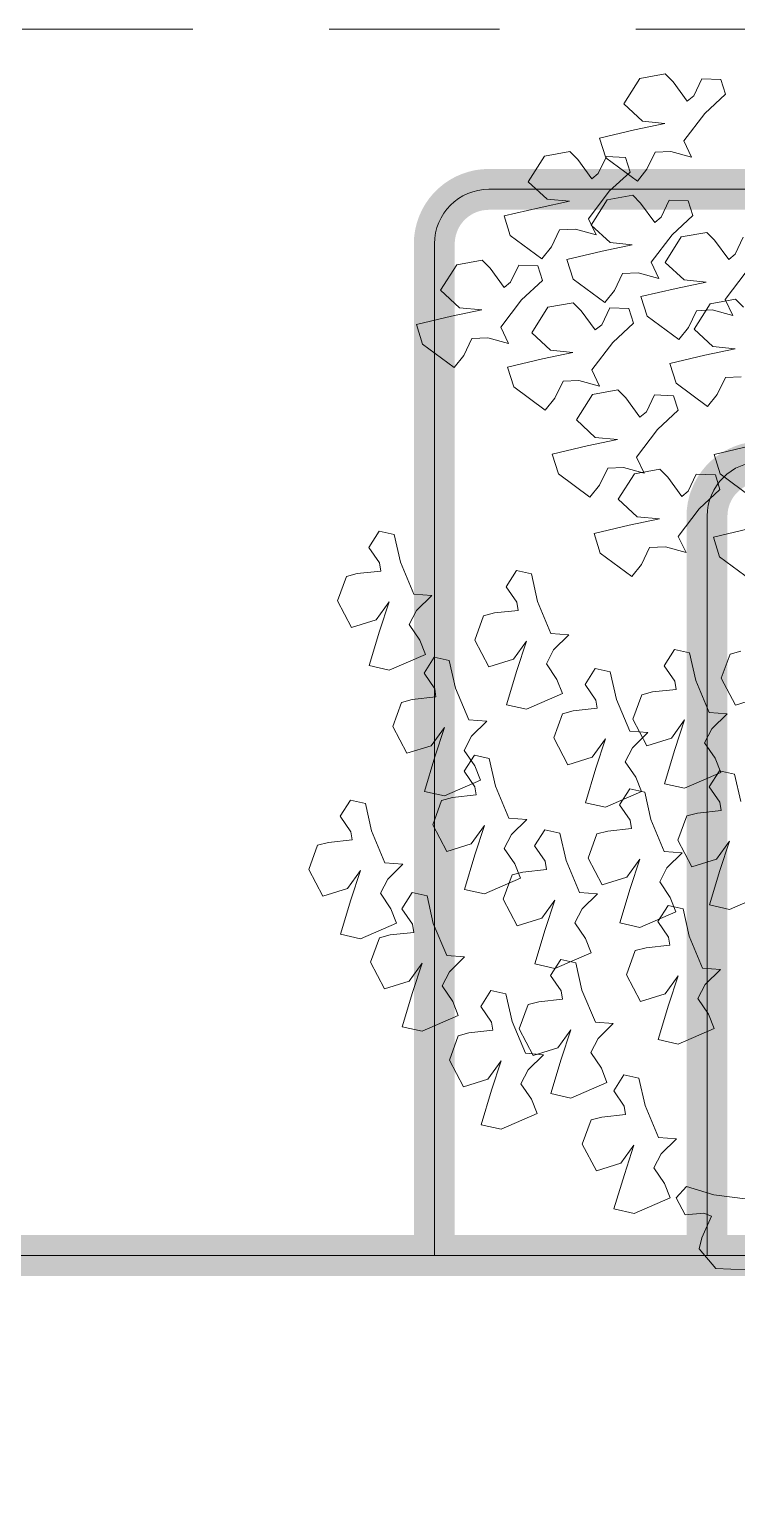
# Model space of a CAD drawing. Header units: metres. Extents: x 14 to 11050, y -346 to 476.
# Drawn here: x 212.367 to 212.886, y -198.23 to -197.152 of the extents above; entities that cross this region are included whole.
import ezdxf

# ---------------------------------------------------------------- set-up
doc = ezdxf.new("R2010")
doc.units = ezdxf.units.M
doc.linetypes.add('0', pattern=[0])
doc.linetypes.add('HIDDEN2', pattern=[0.1875, 0.125, -0.0625])
doc.layers.get('0').update_dxf_attribs({"color": 250, "linetype": '0', "lineweight": 20})
for name, color, linetype, lineweight in [('A-WALL', 250, 'Continuous', 20), ('ARBOLES', 86, 'Continuous', 0), ('baños', 140, 'Continuous', 0), ('muros bajitos', 252, 'Continuous', 5)]:
    doc.layers.add(name, color=color, linetype=linetype, lineweight=lineweight)
doc.layers.add('REVESTIMIENTO EXTERIOR', color=7, linetype='Continuous', lineweight=5, true_color=0xffdebd)
doc.layers.add('Techos 1', color=7, linetype='HIDDEN2', lineweight=9, true_color=0x42391a)
doc.styles.get("Standard").update_dxf_attribs({"font": 'arial.ttf', "height": 0.1875})

# ---------------------------------------------------------------- blocks, each defined once
blk = doc.blocks.new('TREES')
at = {"layer": 'ARBOLES', "color": 252, "true_color": 0x8da178}
for p, q in [((-0.10343, 0.13343), (-0.10965, 0.13172)), ((-0.10127, 0.13165), (-0.10343, 0.13343)), ((-0.09422, 0.13305), (-0.09584, 0.12864)), ((-0.08946, 0.1333), (-0.09422, 0.13305)), ((-0.08797, 0.12976), (-0.08946, 0.1333)), ((-0.10965, 0.13172), (-0.11306, 0.12498)), ((-0.09732, 0.12719), (-0.10127, 0.13165)), ((-0.09584, 0.12864), (-0.09732, 0.12719)), ((-0.0927, 0.1245), (-0.08797, 0.12976)), ((-0.11306, 0.12498), (-0.10796, 0.12109)), ((-0.09726, 0.11716), (-0.0927, 0.1245)), ((-0.10974, 0.11876), (-0.11827, 0.11588)), ((-0.10236, 0.12105), (-0.10974, 0.11876)), ((-0.10796, 0.12109), (-0.10236, 0.12105)), ((-0.11827, 0.11588), (-0.11628, 0.11116)), ((-0.10414, 0.11369), (-0.10021, 0.11425)), ((-0.10021, 0.11425), (-0.09494, 0.11332)), ((-0.09494, 0.11332), (-0.09726, 0.11716)), ((-0.12535, 0.11184), (-0.13157, 0.11013)), ((-0.12319, 0.11006), (-0.12535, 0.11184)), ((-0.11614, 0.11146), (-0.11776, 0.10705)), ((-0.11628, 0.11116), (-0.10787, 0.10607)), ((-0.11138, 0.11171), (-0.11614, 0.11146)), ((-0.10989, 0.10817), (-0.11138, 0.11171)), ((-0.10577, 0.10929), (-0.10414, 0.11369)), ((-0.13157, 0.11013), (-0.13498, 0.10339)), ((-0.11924, 0.1056), (-0.12319, 0.11006)), ((-0.11776, 0.10705), (-0.11924, 0.1056)), ((-0.11462, 0.10291), (-0.10989, 0.10817)), ((-0.10787, 0.10607), (-0.10577, 0.10929)), ((-0.13498, 0.10339), (-0.12988, 0.0995)), ((-0.11918, 0.09557), (-0.11462, 0.10291)), ((-0.12428, 0.09946), (-0.13166, 0.09717)), ((-0.12988, 0.0995), (-0.12428, 0.09946)), ((-0.11491, 0.10075), (-0.11833, 0.09402)), ((-0.10869, 0.10246), (-0.11491, 0.10075)), ((-0.10654, 0.10068), (-0.10869, 0.10246)), ((-0.10259, 0.09622), (-0.10654, 0.10068)), ((-0.09949, 0.10209), (-0.10111, 0.09768)), ((-0.09473, 0.10233), (-0.09949, 0.10209)), ((-0.09324, 0.0988), (-0.09473, 0.10233)), ((-0.13166, 0.09717), (-0.14019, 0.09429)), ((-0.11686, 0.09173), (-0.11918, 0.09557)), ((-0.10111, 0.09768), (-0.10259, 0.09622)), ((-0.09796, 0.09354), (-0.09324, 0.0988)), ((-0.14019, 0.09429), (-0.1382, 0.08957)), ((-0.12768, 0.0877), (-0.12606, 0.0921)), ((-0.12606, 0.0921), (-0.12213, 0.09266)), ((-0.12213, 0.09266), (-0.11686, 0.09173)), ((-0.11833, 0.09402), (-0.11323, 0.09013)), ((-0.10253, 0.08619), (-0.09796, 0.09354)), ((-0.09563, 0.09324), (-0.09905, 0.0865)), ((-0.08941, 0.09494), (-0.09563, 0.09324)), ((-0.08726, 0.09316), (-0.08941, 0.09494)), ((-0.0833, 0.0887), (-0.08726, 0.09316)), ((-0.08021, 0.09457), (-0.08183, 0.09016)), ((-0.1382, 0.08957), (-0.12979, 0.08448)), ((-0.10763, 0.09009), (-0.11501, 0.08779)), ((-0.11323, 0.09013), (-0.10763, 0.09009)), ((-0.08183, 0.09016), (-0.0833, 0.0887)), ((-0.12979, 0.08448), (-0.12768, 0.0877)), ((-0.11501, 0.08779), (-0.12354, 0.08492)), ((-0.12354, 0.08492), (-0.12155, 0.08019)), ((-0.10021, 0.08235), (-0.10253, 0.08619)), ((-0.09905, 0.0865), (-0.09394, 0.08261)), ((-0.08324, 0.07867), (-0.07868, 0.08602)), ((-0.15083, 0.08104), (-0.15425, 0.07431)), ((-0.14461, 0.08275), (-0.15083, 0.08104)), ((-0.14246, 0.08097), (-0.14461, 0.08275)), ((-0.13851, 0.07651), (-0.14246, 0.08097)), ((-0.13541, 0.08237), (-0.13703, 0.07796)), ((-0.13065, 0.08262), (-0.13541, 0.08237)), ((-0.12916, 0.07909), (-0.13065, 0.08262)), ((-0.11103, 0.07832), (-0.10941, 0.08273)), ((-0.10941, 0.08273), (-0.10548, 0.08328)), ((-0.10548, 0.08328), (-0.10021, 0.08235)), ((-0.08835, 0.08257), (-0.09572, 0.08028)), ((-0.09394, 0.08261), (-0.08835, 0.08257)), ((-0.13703, 0.07796), (-0.13851, 0.07651)), ((-0.13388, 0.07382), (-0.12916, 0.07909)), ((-0.12155, 0.08019), (-0.11314, 0.0751)), ((-0.11314, 0.0751), (-0.11103, 0.07832)), ((-0.09572, 0.08028), (-0.10426, 0.0774)), ((-0.10426, 0.0774), (-0.10227, 0.07267)), ((-0.08688, 0.07727), (-0.0903, 0.07054)), ((-0.08066, 0.07898), (-0.08688, 0.07727)), ((-0.08093, 0.07484), (-0.08324, 0.07867)), ((-0.07851, 0.0772), (-0.08066, 0.07898)), ((-0.15425, 0.07431), (-0.14915, 0.07041)), ((-0.13844, 0.06648), (-0.13388, 0.07382)), ((-0.12096, 0.07428), (-0.12718, 0.07257)), ((-0.11881, 0.0725), (-0.12096, 0.07428)), ((-0.11176, 0.0739), (-0.11338, 0.0695)), ((-0.107, 0.07415), (-0.11176, 0.0739)), ((-0.10551, 0.07062), (-0.107, 0.07415)), ((-0.09175, 0.0708), (-0.09013, 0.07521)), ((-0.09013, 0.07521), (-0.0862, 0.07576)), ((-0.0862, 0.07576), (-0.08093, 0.07484)), ((-0.14355, 0.07037), (-0.15093, 0.06808)), ((-0.14915, 0.07041), (-0.14355, 0.07037)), ((-0.12718, 0.07257), (-0.1306, 0.06584)), ((-0.11486, 0.06804), (-0.11881, 0.0725)), ((-0.11023, 0.06535), (-0.10551, 0.07062)), ((-0.10227, 0.07267), (-0.09385, 0.06758)), ((-0.09385, 0.06758), (-0.09175, 0.0708)), ((-0.0903, 0.07054), (-0.0852, 0.06664)), ((-0.15093, 0.06808), (-0.15946, 0.0652)), ((-0.13613, 0.06264), (-0.13844, 0.06648)), ((-0.11338, 0.0695), (-0.11486, 0.06804)), ((-0.0796, 0.0666), (-0.08697, 0.06431)), ((-0.0852, 0.06664), (-0.0796, 0.0666)), ((-0.15946, 0.0652), (-0.15747, 0.06048)), ((-0.14695, 0.05861), (-0.14533, 0.06302)), ((-0.14533, 0.06302), (-0.1414, 0.06357)), ((-0.1414, 0.06357), (-0.13613, 0.06264)), ((-0.1306, 0.06584), (-0.1255, 0.06194)), ((-0.1148, 0.05801), (-0.11023, 0.06535)), ((-0.08697, 0.06431), (-0.09551, 0.06143)), ((-0.15747, 0.06048), (-0.14906, 0.05539)), ((-0.12728, 0.05961), (-0.13581, 0.05674)), ((-0.1199, 0.0619), (-0.12728, 0.05961)), ((-0.1255, 0.06194), (-0.1199, 0.0619)), ((-0.09551, 0.06143), (-0.09352, 0.05671)), ((-0.083, 0.05484), (-0.08138, 0.05925)), ((-0.08138, 0.05925), (-0.07745, 0.0598)), ((-0.14906, 0.05539), (-0.14695, 0.05861)), ((-0.13581, 0.05674), (-0.13382, 0.05201)), ((-0.12168, 0.05455), (-0.11775, 0.0551)), ((-0.11775, 0.0551), (-0.11248, 0.05417)), ((-0.11248, 0.05417), (-0.1148, 0.05801)), ((-0.09352, 0.05671), (-0.08511, 0.05162)), ((-0.13382, 0.05201), (-0.12541, 0.04692)), ((-0.1233, 0.05014), (-0.12168, 0.05455)), ((-0.11403, 0.05193), (-0.11745, 0.0452)), ((-0.10781, 0.05364), (-0.11403, 0.05193)), ((-0.10566, 0.05186), (-0.10781, 0.05364)), ((-0.1017, 0.0474), (-0.10566, 0.05186)), ((-0.09861, 0.05326), (-0.10023, 0.04885)), ((-0.09385, 0.05351), (-0.09861, 0.05326)), ((-0.09236, 0.04998), (-0.09385, 0.05351)), ((-0.08511, 0.05162), (-0.083, 0.05484)), ((-0.12541, 0.04692), (-0.1233, 0.05014)), ((-0.10023, 0.04885), (-0.1017, 0.0474)), ((-0.09708, 0.04471), (-0.09236, 0.04998)), ((-0.11745, 0.0452), (-0.11235, 0.0413)), ((-0.10164, 0.03737), (-0.09708, 0.04471)), ((-0.10675, 0.04126), (-0.11412, 0.03897)), ((-0.11235, 0.0413), (-0.10675, 0.04126)), ((-0.07382, 0.04272), (-0.08236, 0.03984)), ((-0.11412, 0.03897), (-0.12266, 0.03609)), ((-0.09933, 0.03353), (-0.10164, 0.03737)), ((-0.08236, 0.03984), (-0.08037, 0.03512)), ((-0.12266, 0.03609), (-0.12067, 0.03137)), ((-0.11015, 0.0295), (-0.10853, 0.03391)), ((-0.10853, 0.03391), (-0.1046, 0.03446)), ((-0.10176, 0.03316), (-0.10518, 0.02643)), ((-0.1046, 0.03446), (-0.09933, 0.03353)), ((-0.09554, 0.03487), (-0.10176, 0.03316)), ((-0.09339, 0.03309), (-0.09554, 0.03487)), ((-0.08944, 0.02863), (-0.09339, 0.03309)), ((-0.08634, 0.03449), (-0.08796, 0.03009)), ((-0.08158, 0.03474), (-0.08634, 0.03449)), ((-0.08009, 0.03121), (-0.08158, 0.03474)), ((-0.08037, 0.03512), (-0.07195, 0.03003)), ((-0.12067, 0.03137), (-0.11226, 0.02628)), ((-0.11226, 0.02628), (-0.11015, 0.0295)), ((-0.08796, 0.03009), (-0.08944, 0.02863)), ((-0.08481, 0.02594), (-0.08009, 0.03121)), ((-0.10518, 0.02643), (-0.10008, 0.02253)), ((-0.08938, 0.0186), (-0.08481, 0.02594)), ((-0.09448, 0.0225), (-0.10186, 0.0202)), ((-0.10008, 0.02253), (-0.09448, 0.0225)), ((-0.07207, 0.02208), (-0.08061, 0.0192)), ((-0.10186, 0.0202), (-0.11039, 0.01733)), ((-0.08706, 0.01476), (-0.08938, 0.0186)), ((-0.08061, 0.0192), (-0.07862, 0.01447)), ((-0.11039, 0.01733), (-0.1084, 0.0126)), ((-0.09788, 0.01073), (-0.09626, 0.01514)), ((-0.09626, 0.01514), (-0.09233, 0.01569)), ((-0.09233, 0.01569), (-0.08706, 0.01476)), ((-0.16389, 0.01286), (-0.16606, 0.00861)), ((-0.16009, 0.01238), (-0.16389, 0.01286)), ((-0.15789, 0.00566), (-0.16009, 0.01238)), ((-0.1084, 0.0126), (-0.09999, 0.00751)), ((-0.07862, 0.01447), (-0.07021, 0.00938)), ((-0.16606, 0.00861), (-0.16305, 0.005)), ((-0.09999, 0.00751), (-0.09788, 0.01073)), ((-0.16305, 0.005), (-0.16253, 0.003)), ((-0.15381, -0.00196), (-0.15789, 0.00566)), ((-0.12884, 0.00629), (-0.13101, 0.00204)), ((-0.12504, 0.00581), (-0.12884, 0.00629)), ((-0.12284, -0.00091), (-0.12504, 0.00581)), ((-0.17098, 0.00083), (-0.17261, -0.00541)), ((-0.16837, 0.0018), (-0.17098, 0.00083)), ((-0.16253, 0.003), (-0.16837, 0.0018)), ((-0.13101, 0.00204), (-0.128, -0.00157)), ((-0.14933, -0.00188), (-0.15381, -0.00196)), ((-0.15277, -0.00598), (-0.14933, -0.00188)), ((-0.12748, -0.00357), (-0.13332, -0.00477)), ((-0.128, -0.00157), (-0.12748, -0.00357)), ((-0.11876, -0.00854), (-0.12284, -0.00091)), ((-0.17261, -0.00541), (-0.16849, -0.01174)), ((-0.16257, -0.00927), (-0.15973, -0.00444)), ((-0.15973, -0.00444), (-0.16144, -0.01197)), ((-0.15426, -0.00966), (-0.15277, -0.00598)), ((-0.13593, -0.00574), (-0.13756, -0.01198)), ((-0.13332, -0.00477), (-0.13593, -0.00574)), ((-0.16849, -0.01174), (-0.16257, -0.00927)), ((-0.15125, -0.01327), (-0.15426, -0.00966)), ((-0.12752, -0.01584), (-0.12468, -0.01101)), ((-0.12468, -0.01101), (-0.12639, -0.01854)), ((-0.11428, -0.00845), (-0.11876, -0.00854)), ((-0.11772, -0.01255), (-0.11428, -0.00845)), ((-0.08765, -0.00968), (-0.08982, -0.01393)), ((-0.08385, -0.01016), (-0.08765, -0.00968)), ((-0.08165, -0.01688), (-0.08385, -0.01016)), ((-0.07371, -0.00949), (-0.07534, -0.01573)), ((-0.0711, -0.00852), (-0.07371, -0.00949)), ((-0.16144, -0.01197), (-0.16321, -0.0208)), ((-0.14951, -0.0167), (-0.15125, -0.01327)), ((-0.13756, -0.01198), (-0.13344, -0.01831)), ((-0.1192, -0.01623), (-0.11772, -0.01255)), ((-0.08982, -0.01393), (-0.08681, -0.01753)), ((-0.15813, -0.02144), (-0.14951, -0.0167)), ((-0.14724, -0.01718), (-0.14941, -0.02142)), ((-0.14344, -0.01766), (-0.14724, -0.01718)), ((-0.14124, -0.02438), (-0.14344, -0.01766)), ((-0.13344, -0.01831), (-0.12752, -0.01584)), ((-0.1162, -0.01984), (-0.1192, -0.01623)), ((-0.10692, -0.01625), (-0.10909, -0.0205)), ((-0.10312, -0.01673), (-0.10692, -0.01625)), ((-0.10092, -0.02345), (-0.10312, -0.01673)), ((-0.08681, -0.01753), (-0.08629, -0.01954)), ((-0.07757, -0.0245), (-0.08165, -0.01688)), ((-0.07534, -0.01573), (-0.07122, -0.02206)), ((-0.16321, -0.0208), (-0.15813, -0.02144)), ((-0.14941, -0.02142), (-0.1464, -0.02503)), ((-0.12639, -0.01854), (-0.12816, -0.02737)), ((-0.11446, -0.02327), (-0.1162, -0.01984)), ((-0.10909, -0.0205), (-0.10608, -0.02411)), ((-0.09475, -0.02171), (-0.09638, -0.02795)), ((-0.09213, -0.02073), (-0.09475, -0.02171)), ((-0.08629, -0.01954), (-0.09213, -0.02073)), ((-0.07122, -0.02206), (-0.0653, -0.01959)), ((-0.1464, -0.02503), (-0.14588, -0.02704)), ((-0.13716, -0.032), (-0.14124, -0.02438)), ((-0.12307, -0.02801), (-0.11446, -0.02327)), ((-0.10608, -0.02411), (-0.10556, -0.02611)), ((-0.09684, -0.03107), (-0.10092, -0.02345)), ((-0.07309, -0.02441), (-0.07757, -0.0245)), ((-0.07653, -0.02852), (-0.07309, -0.02441)), ((-0.15433, -0.02921), (-0.15596, -0.03545)), ((-0.15172, -0.02823), (-0.15433, -0.02921)), ((-0.14588, -0.02704), (-0.15172, -0.02823)), ((-0.12816, -0.02737), (-0.12307, -0.02801)), ((-0.11401, -0.02828), (-0.11564, -0.03452)), ((-0.1114, -0.0273), (-0.11401, -0.02828)), ((-0.10556, -0.02611), (-0.1114, -0.0273)), ((-0.09638, -0.02795), (-0.09226, -0.03427)), ((-0.08633, -0.0318), (-0.0835, -0.02697)), ((-0.0835, -0.02697), (-0.0852, -0.03451)), ((-0.07802, -0.0322), (-0.07653, -0.02852)), ((-0.13268, -0.03191), (-0.13716, -0.032)), ((-0.13612, -0.03601), (-0.13268, -0.03191)), ((-0.09236, -0.03099), (-0.09684, -0.03107)), ((-0.0958, -0.03509), (-0.09236, -0.03099)), ((-0.09226, -0.03427), (-0.08633, -0.0318)), ((-0.07501, -0.0358), (-0.07802, -0.0322)), ((-0.15596, -0.03545), (-0.15184, -0.04177)), ((-0.14592, -0.0393), (-0.14308, -0.03447)), ((-0.14308, -0.03447), (-0.14479, -0.04201)), ((-0.1376, -0.03969), (-0.13612, -0.03601)), ((-0.11564, -0.03452), (-0.11152, -0.04085)), ((-0.1056, -0.03838), (-0.10276, -0.03355)), ((-0.10276, -0.03355), (-0.10447, -0.04108)), ((-0.09728, -0.03877), (-0.0958, -0.03509)), ((-0.0852, -0.03451), (-0.08698, -0.04334)), ((-0.07328, -0.03924), (-0.07501, -0.0358)), ((-0.15184, -0.04177), (-0.14592, -0.0393)), ((-0.1346, -0.0433), (-0.1376, -0.03969)), ((-0.11152, -0.04085), (-0.1056, -0.03838)), ((-0.09428, -0.04238), (-0.09728, -0.03877)), ((-0.08189, -0.04398), (-0.07328, -0.03924)), ((-0.07364, -0.03879), (-0.0758, -0.04304)), ((-0.06983, -0.03927), (-0.07364, -0.03879)), ((-0.06763, -0.04599), (-0.06983, -0.03927)), ((-0.14479, -0.04201), (-0.14656, -0.05084)), ((-0.13497, -0.04066), (-0.13714, -0.04491)), ((-0.13117, -0.04114), (-0.13497, -0.04066)), ((-0.13286, -0.04674), (-0.1346, -0.0433)), ((-0.12897, -0.04786), (-0.13117, -0.04114)), ((-0.10447, -0.04108), (-0.10624, -0.04991)), ((-0.09254, -0.04581), (-0.09428, -0.04238)), ((-0.08698, -0.04334), (-0.08189, -0.04398)), ((-0.0758, -0.04304), (-0.0728, -0.04664)), ((-0.14147, -0.05148), (-0.13286, -0.04674)), ((-0.13714, -0.04491), (-0.13413, -0.04852)), ((-0.10116, -0.05055), (-0.09254, -0.04581)), ((-0.09554, -0.04536), (-0.0977, -0.04961)), ((-0.09173, -0.04584), (-0.09554, -0.04536)), ((-0.08953, -0.05256), (-0.09173, -0.04584)), ((-0.0728, -0.04664), (-0.07227, -0.04865)), ((-0.14656, -0.05084), (-0.14147, -0.05148)), ((-0.13361, -0.05052), (-0.13945, -0.05172)), ((-0.13413, -0.04852), (-0.13361, -0.05052)), ((-0.12489, -0.05549), (-0.12897, -0.04786)), ((-0.10624, -0.04991), (-0.10116, -0.05055)), ((-0.0977, -0.04961), (-0.0947, -0.05321)), ((-0.08073, -0.05082), (-0.08236, -0.05706)), ((-0.07811, -0.04984), (-0.08073, -0.05082)), ((-0.07227, -0.04865), (-0.07811, -0.04984)), ((-0.16476, -0.05473), (-0.16692, -0.05898)), ((-0.16095, -0.05521), (-0.16476, -0.05473)), ((-0.14207, -0.05269), (-0.1437, -0.05893)), ((-0.13945, -0.05172), (-0.14207, -0.05269)), ((-0.0947, -0.05321), (-0.09417, -0.05522)), ((-0.08546, -0.06018), (-0.08953, -0.05256)), ((-0.15875, -0.06193), (-0.16095, -0.05521)), ((-0.13365, -0.06279), (-0.13082, -0.05796)), ((-0.13082, -0.05796), (-0.13252, -0.06549)), ((-0.12041, -0.0554), (-0.12489, -0.05549)), ((-0.12385, -0.0595), (-0.12041, -0.0554)), ((-0.11569, -0.05756), (-0.11785, -0.0618)), ((-0.11188, -0.05803), (-0.11569, -0.05756)), ((-0.10968, -0.06476), (-0.11188, -0.05803)), ((-0.10263, -0.05739), (-0.10426, -0.06363)), ((-0.10001, -0.05641), (-0.10263, -0.05739)), ((-0.09417, -0.05522), (-0.10001, -0.05641)), ((-0.08236, -0.05706), (-0.07824, -0.06338)), ((-0.07231, -0.06091), (-0.06948, -0.05608)), ((-0.06948, -0.05608), (-0.07119, -0.06362)), ((-0.16692, -0.05898), (-0.16391, -0.06259)), ((-0.15468, -0.06956), (-0.15875, -0.06193)), ((-0.1437, -0.05893), (-0.13957, -0.06526)), ((-0.12534, -0.06318), (-0.12385, -0.0595)), ((-0.11785, -0.0618), (-0.11485, -0.06541)), ((-0.08097, -0.06009), (-0.08546, -0.06018)), ((-0.08441, -0.0642), (-0.08097, -0.06009)), ((-0.07824, -0.06338), (-0.07231, -0.06091)), ((-0.16923, -0.06579), (-0.17185, -0.06676)), ((-0.16339, -0.06459), (-0.16923, -0.06579)), ((-0.16391, -0.06259), (-0.16339, -0.06459)), ((-0.13957, -0.06526), (-0.13365, -0.06279)), ((-0.13252, -0.06549), (-0.1343, -0.07432)), ((-0.12233, -0.06679), (-0.12534, -0.06318)), ((-0.11485, -0.06541), (-0.11432, -0.06742)), ((-0.10561, -0.07238), (-0.10968, -0.06476)), ((-0.10426, -0.06363), (-0.10014, -0.06996)), ((-0.09421, -0.06748), (-0.09138, -0.06266)), ((-0.09138, -0.06266), (-0.09309, -0.07019)), ((-0.0859, -0.06788), (-0.08441, -0.0642)), ((-0.07119, -0.06362), (-0.07296, -0.07245)), ((-0.17185, -0.06676), (-0.17348, -0.073)), ((-0.15019, -0.06947), (-0.15468, -0.06956)), ((-0.15363, -0.07357), (-0.15019, -0.06947)), ((-0.12278, -0.06958), (-0.12441, -0.07583)), ((-0.12016, -0.06861), (-0.12278, -0.06958)), ((-0.12059, -0.07022), (-0.12233, -0.06679)), ((-0.11432, -0.06742), (-0.12016, -0.06861)), ((-0.10014, -0.06996), (-0.09421, -0.06748)), ((-0.08289, -0.07148), (-0.0859, -0.06788)), ((-0.06787, -0.07309), (-0.05926, -0.06835)), ((-0.17348, -0.073), (-0.16936, -0.07933)), ((-0.16343, -0.07686), (-0.1606, -0.07203)), ((-0.1606, -0.07203), (-0.1623, -0.07956)), ((-0.12921, -0.07496), (-0.12059, -0.07022)), ((-0.10113, -0.07229), (-0.10561, -0.07238)), ((-0.10456, -0.07639), (-0.10113, -0.07229)), ((-0.09309, -0.07019), (-0.09486, -0.07902)), ((-0.08116, -0.07492), (-0.08289, -0.07148)), ((-0.07296, -0.07245), (-0.06787, -0.07309)), ((-0.16936, -0.07933), (-0.16343, -0.07686)), ((-0.15512, -0.07725), (-0.15363, -0.07357)), ((-0.14724, -0.07632), (-0.14941, -0.08057)), ((-0.14344, -0.0768), (-0.14724, -0.07632)), ((-0.14124, -0.08352), (-0.14344, -0.0768)), ((-0.1343, -0.07432), (-0.12921, -0.07496)), ((-0.12441, -0.07583), (-0.12029, -0.08215)), ((-0.11436, -0.07968), (-0.11153, -0.07485)), ((-0.11153, -0.07485), (-0.11324, -0.08239)), ((-0.10605, -0.08007), (-0.10456, -0.07639)), ((-0.08977, -0.07966), (-0.08116, -0.07492)), ((-0.08327, -0.07352), (-0.08544, -0.07777)), ((-0.07947, -0.074), (-0.08327, -0.07352)), ((-0.07727, -0.08072), (-0.07947, -0.074)), ((-0.1623, -0.07956), (-0.16408, -0.08839)), ((-0.15211, -0.08086), (-0.15512, -0.07725)), ((-0.14941, -0.08057), (-0.1464, -0.08418)), ((-0.12029, -0.08215), (-0.11436, -0.07968)), ((-0.10304, -0.08368), (-0.10605, -0.08007)), ((-0.09486, -0.07902), (-0.08977, -0.07966)), ((-0.08544, -0.07777), (-0.08243, -0.08138)), ((-0.07319, -0.08835), (-0.07727, -0.08072)), ((-0.15899, -0.08903), (-0.15038, -0.08429)), ((-0.15038, -0.08429), (-0.15211, -0.08086)), ((-0.1464, -0.08418), (-0.14588, -0.08618)), ((-0.13716, -0.09115), (-0.14124, -0.08352)), ((-0.11324, -0.08239), (-0.11501, -0.09122)), ((-0.10131, -0.08711), (-0.10304, -0.08368)), ((-0.08191, -0.08338), (-0.08775, -0.08458)), ((-0.08243, -0.08138), (-0.08191, -0.08338)), ((-0.15172, -0.08738), (-0.15433, -0.08835)), ((-0.14588, -0.08618), (-0.15172, -0.08738)), ((-0.10992, -0.09186), (-0.10131, -0.08711)), ((-0.09036, -0.08555), (-0.09199, -0.09179)), ((-0.08775, -0.08458), (-0.09036, -0.08555)), ((-0.16408, -0.08839), (-0.15899, -0.08903)), ((-0.15433, -0.08835), (-0.15596, -0.09459)), ((-0.13268, -0.09106), (-0.13716, -0.09115)), ((-0.13612, -0.09516), (-0.13268, -0.09106)), ((-0.11501, -0.09122), (-0.10992, -0.09186)), ((-0.10869, -0.08947), (-0.11085, -0.09371)), ((-0.10489, -0.08994), (-0.10869, -0.08947)), ((-0.10269, -0.09667), (-0.10489, -0.08994)), ((-0.08195, -0.09565), (-0.07911, -0.09082)), ((-0.07911, -0.09082), (-0.08082, -0.09835)), ((-0.06871, -0.08826), (-0.07319, -0.08835)), ((-0.07215, -0.09236), (-0.06871, -0.08826)), ((-0.15596, -0.09459), (-0.15184, -0.10092)), ((-0.14592, -0.09845), (-0.14308, -0.09362)), ((-0.14308, -0.09362), (-0.14479, -0.10115)), ((-0.1376, -0.09884), (-0.13612, -0.09516)), ((-0.11085, -0.09371), (-0.10785, -0.09732)), ((-0.09199, -0.09179), (-0.08787, -0.09812)), ((-0.07364, -0.09604), (-0.07215, -0.09236)), ((-0.15184, -0.10092), (-0.14592, -0.09845)), ((-0.1346, -0.10245), (-0.1376, -0.09884)), ((-0.12532, -0.09886), (-0.12749, -0.10311)), ((-0.12152, -0.09934), (-0.12532, -0.09886)), ((-0.10785, -0.09732), (-0.10733, -0.09933)), ((-0.09861, -0.10429), (-0.10269, -0.09667)), ((-0.08787, -0.09812), (-0.08195, -0.09565)), ((-0.08082, -0.09835), (-0.08259, -0.10718)), ((-0.07063, -0.09965), (-0.07364, -0.09604)), ((-0.14479, -0.10115), (-0.14656, -0.10998)), ((-0.13286, -0.10588), (-0.1346, -0.10245)), ((-0.11932, -0.10606), (-0.12152, -0.09934)), ((-0.11578, -0.1015), (-0.11741, -0.10774)), ((-0.11317, -0.10052), (-0.11578, -0.1015)), ((-0.10733, -0.09933), (-0.11317, -0.10052)), ((-0.06889, -0.10308), (-0.07063, -0.09965)), ((-0.14147, -0.11062), (-0.13286, -0.10588)), ((-0.12749, -0.10311), (-0.12448, -0.10672)), ((-0.11524, -0.11368), (-0.11932, -0.10606)), ((-0.09413, -0.1042), (-0.09861, -0.10429)), ((-0.09757, -0.1083), (-0.09413, -0.1042)), ((-0.07751, -0.10782), (-0.06889, -0.10308)), ((-0.14656, -0.10998), (-0.14147, -0.11062)), ((-0.1298, -0.10992), (-0.13241, -0.11089)), ((-0.12396, -0.10872), (-0.1298, -0.10992)), ((-0.12448, -0.10672), (-0.12396, -0.10872)), ((-0.11741, -0.10774), (-0.11329, -0.11406)), ((-0.10737, -0.11159), (-0.10453, -0.10676)), ((-0.10453, -0.10676), (-0.10624, -0.1143)), ((-0.09905, -0.11198), (-0.09757, -0.1083)), ((-0.08259, -0.10718), (-0.07751, -0.10782)), ((-0.13241, -0.11089), (-0.13404, -0.11713)), ((-0.11076, -0.1136), (-0.11524, -0.11368)), ((-0.1142, -0.1177), (-0.11076, -0.1136)), ((-0.11329, -0.11406), (-0.10737, -0.11159)), ((-0.09605, -0.11559), (-0.09905, -0.11198)), ((-0.13404, -0.11713), (-0.12992, -0.12346)), ((-0.124, -0.12099), (-0.12116, -0.11616)), ((-0.12116, -0.11616), (-0.12287, -0.12369)), ((-0.10624, -0.1143), (-0.10801, -0.12313)), ((-0.09431, -0.11903), (-0.09605, -0.11559)), ((-0.09029, -0.1167), (-0.09245, -0.12095)), ((-0.08648, -0.11718), (-0.09029, -0.1167)), ((-0.08429, -0.1239), (-0.08648, -0.11718)), ((-0.12992, -0.12346), (-0.124, -0.12099)), ((-0.11569, -0.12138), (-0.1142, -0.1177)), ((-0.10292, -0.12377), (-0.09431, -0.11903)), ((-0.09245, -0.12095), (-0.08945, -0.12456)), ((-0.12287, -0.12369), (-0.12464, -0.13252)), ((-0.11268, -0.12499), (-0.11569, -0.12138)), ((-0.10801, -0.12313), (-0.10292, -0.12377)), ((-0.08945, -0.12456), (-0.08893, -0.12656)), ((-0.08021, -0.13153), (-0.08429, -0.1239)), ((-0.11956, -0.13316), (-0.11094, -0.12842)), ((-0.11094, -0.12842), (-0.11268, -0.12499)), ((-0.09476, -0.12776), (-0.09738, -0.12873)), ((-0.08893, -0.12656), (-0.09476, -0.12776)), ((-0.09738, -0.12873), (-0.09901, -0.13497)), ((-0.07573, -0.13144), (-0.08021, -0.13153)), ((-0.07917, -0.13554), (-0.07573, -0.13144)), ((-0.12464, -0.13252), (-0.11956, -0.13316)), ((-0.09901, -0.13497), (-0.09489, -0.1413)), ((-0.08897, -0.13883), (-0.08613, -0.134)), ((-0.08613, -0.134), (-0.08784, -0.14153)), ((-0.08065, -0.13922), (-0.07917, -0.13554)), ((-0.09489, -0.1413), (-0.08897, -0.13883)), ((-0.07765, -0.14283), (-0.08065, -0.13922)), ((-0.08784, -0.14153), (-0.08961, -0.15036)), ((-0.07591, -0.14626), (-0.07765, -0.14283)), ((-0.07206, -0.14307), (-0.07437, -0.14612)), ((-0.06514, -0.14452), (-0.07206, -0.14307)), ((-0.08452, -0.151), (-0.07591, -0.14626)), ((-0.07437, -0.14612), (-0.07178, -0.15012)), ((-0.0565, -0.1448), (-0.06514, -0.14452)), ((-0.08961, -0.15036), (-0.08452, -0.151)), ((-0.07178, -0.15012), (-0.06715, -0.14932)), ((-0.06715, -0.14932), (-0.06515, -0.14987)), ((-0.06515, -0.14987), (-0.06704, -0.15553)), ((-0.06704, -0.15553), (-0.0675, -0.15828)), ((-0.0675, -0.15828), (-0.06291, -0.16281)), ((-0.06291, -0.16281), (-0.05537, -0.1624))]:
    blk.add_line(p, q, dxfattribs=at)
blk = doc.blocks.new('PL BASE 2N NASAS 09')
at = {"layer": 'A-WALL'}
blk.add_line((162.3375, -5.2117), (163.2075, -5.2117), dxfattribs=at)
at = {"layer": 'muros bajitos'}
for p, q in [((169.956, -4.4291), (162.7398, -4.4291)), ((162.6998, -5.2117), (162.6998, -4.4691)), ((162.8998, -5.2117), (162.8998, -4.6691))]:
    blk.add_line(p, q, dxfattribs=at)
for centre in [(162.7398, -4.4691), (162.9398, -4.6691)]:
    blk.add_arc(centre, 0.04, 90, 180, dxfattribs=at)
at = {"layer": 'Techos 1'}
blk.add_line((157.4475, -4.3117), (185.4975, -4.3117), dxfattribs=at)
at = {"layer": 'baños', "linetype": 'Continuous', "flags": 8}
for tag, p in [('MODELNUMBER', (167.1329, -5.6306, 0)), ('TRADENAME', (167.1329, -5.6307, 0)), ('PRODUCT', (167.1329, -5.6307, 0)), ('MATERIAL', (167.1329, -5.6307, 0)), ('MODELNUMBER', (168.3076, -5.6306, 0)), ('TRADENAME', (168.3076, -5.6307, 0)), ('PRODUCT', (168.3076, -5.6307, 0)), ('MATERIAL', (168.3076, -5.6307, 0))]:
    blk.add_attdef(tag, p, '', height=0.0000254, rotation=180.0001, dxfattribs=at)
at = {"layer": 'baños', "linetype": 'Continuous'}
for tag, p, rotation in [('MODELNUMBER', (169.2428, -19.7065), 180.0001), ('TRADENAME', (169.2428, -19.7064), 180.0001), ('MATERIAL', (169.243, -19.7063), 180.0001), ('PRODUCT', (169.243, -19.7064), 180.0001), ('MODELNUMBER', (169.9524, -19.7065), 179.9999), ('MATERIAL', (169.9524, -19.7063), 179.9999), ('TRADENAME', (169.9524, -19.7064), 179.9999), ('PRODUCT', (169.9524, -19.7064), 179.9999)]:
    blk.add_attdef(tag, p, '', height=0.0000254, rotation=rotation, dxfattribs=at)
blk = doc.blocks.new('PL MUEBLES 2N NASAS 09')
at = {"layer": 'muros bajitos'}
blk.add_line((212.814, 57.5053), (214.764, 57.5053), dxfattribs=at)
blk.add_blockref('PL BASE 2N NASAS 09', (49.9143, 62.717))
at = {"layer": 'ARBOLES', "xscale": 2.935254890295517, "yscale": 2.935254890295517, "zscale": 2.935254890295517, "rotation": 354.6252016265699}
blk.add_blockref('TREES', (213.049, 57.9542), dxfattribs=at)

msp = doc.modelspace()

# ---------------------------------------------------------------- linework, layer by layer
at = {"layer": 'REVESTIMIENTO EXTERIOR', "const_width": 0.03}
for points in [[(212.704, -197.2693, 0.414214), (212.664, -197.3093), (212.664, -198.0519)], [(212.864, -198.0519), (212.864, -197.5093, -0.361318), (212.8967, -197.4699, -0.361318)], [(208.3118, -204.0119), (208.3118, -198.0919, -0.414214), (208.3518, -198.0519), (229.5218, -198.0519, -0.464369), (229.5618, -198.0919), (229.5618, -218.0119, -0.414214), (229.5218, -218.0519), (223.9518, -218.0519)]]:
    msp.add_lwpolyline(points, format="xyb", dxfattribs=at)
for points in [[(212.704, -197.2693), (219.9202, -197.2693)], [(219.7202, -197.4693), (212.8928, -197.4709)]]:
    msp.add_lwpolyline(points, dxfattribs=at)

# ---------------------------------------------------------------- block references
at = {"layer": 'REVESTIMIENTO EXTERIOR', "color": 30, "true_color": 0xf8991e}
msp.add_blockref('PL MUEBLES 2N NASAS 09', (0.05, -255.5571), dxfattribs=at)

doc.saveas('drawing.dxf')
